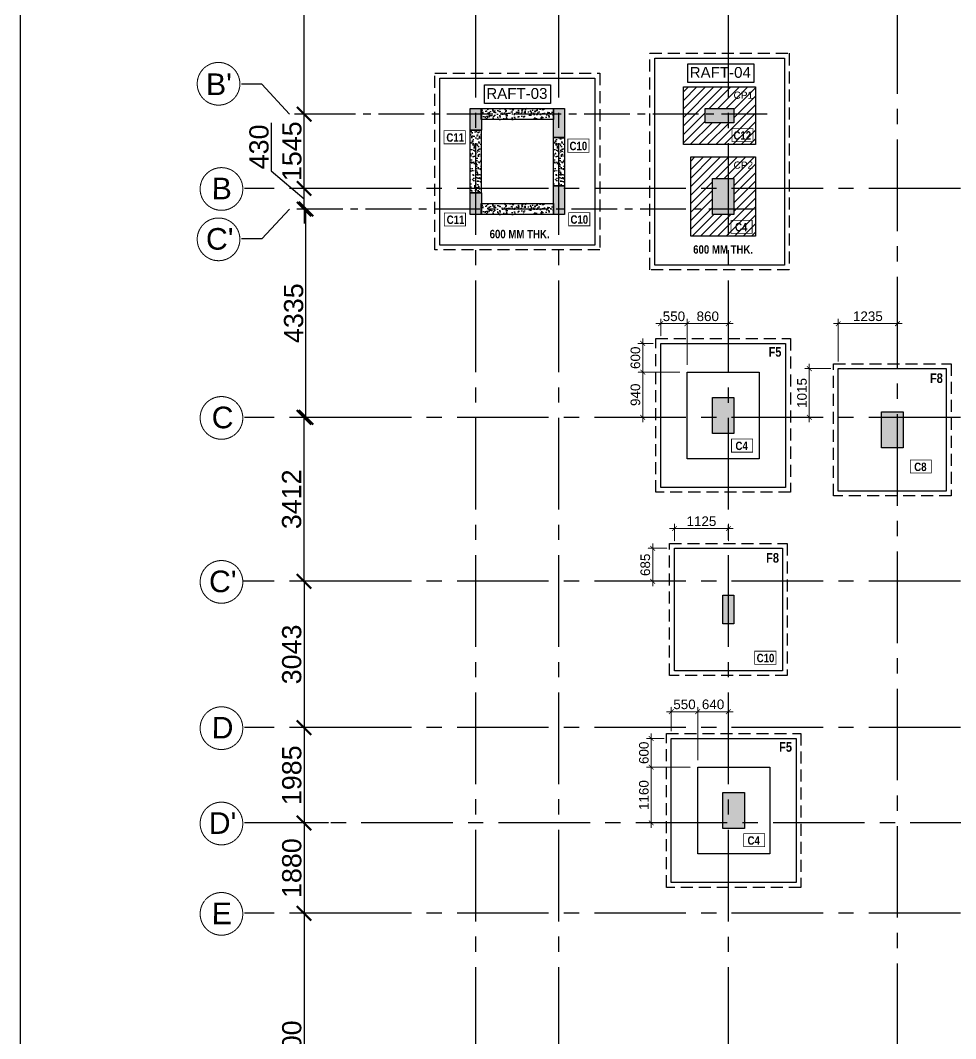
# Model space of a CAD drawing. Header units: millimetres. Extents: x 149548 to 2112824, y -1657616 to -1354760.
# Drawn here: x 1667061 to 1686535, y -1623817 to -1602628 of the extents above; entities that cross this region are included whole.
import ezdxf
from ezdxf.enums import TextEntityAlignment as Align

# ---------------------------------------------------------------- set-up
doc = ezdxf.new("R2010")
doc.units = ezdxf.units.MM
doc.header["$MEASUREMENT"] = 0
doc.header["$PDMODE"] = 98
for name, pattern in [('ACAD_ISO02W100', [15, 12, -3]), ('CENTER2', [28.575, 19.05, -3.175, 3.175, -3.175]), ('CONTINOUS', [0]), ('HIDDEN', [0.375, 0.25, -0.125])]:
    doc.linetypes.add(name, pattern=pattern)
for name, color, linetype, lineweight in [('CENTER_LINE', 8, 'CENTER2', 25), ('GRID', 252, 'ACAD_ISO02W100', 9), ('s-dm', 171, 'Continuous', 15), ('TXT', 255, 'Continuous', 5)]:
    doc.layers.add(name, color=color, linetype=linetype, lineweight=lineweight)
for name, color, linetype in [('COL.NO', 1, 'Continuous'), ('COL.NO.', 6, 'Continuous'), ('Dimension', 7, 'Continuous'), ('F5', 130, 'Continuous'), ('F8', 190, 'Continuous'), ('Footing_#_ST', 1, 'Continuous'), ('Footing_ST', 241, 'Continuous'), ('Hatch', 8, 'Continuous'), ('Pcc_ST', 6, 'Continuous'), ('STR.COLUMN', 1, 'Continuous')]:
    doc.layers.add(name, color=color, linetype=linetype)
doc.styles.add('1-100', font='arial.ttf', dxfattribs={"height": 400})
doc.styles.add('ARIAL', font='arial.ttf')
doc.styles.add('ARIAL2', font='arial.ttf')
doc.styles.add('G2-TEXT', font='ARIALNB.TTF', dxfattribs={"height": 2.5})
doc.styles.add('G3-TEXT', font='ARIALNB.TTF', dxfattribs={"height": 3})
doc.styles.get("Standard").update_dxf_attribs({"font": 'arial.ttf'})
doc.dimstyles.new('Dim 1_100', dxfattribs={"dimscale": 100, "dimtxt": 2, "dimasz": 1, "dimexe": 1, "dimexo": 1.5, "dimgap": 0.5, "dimtad": 1, "dimdec": 0, "dimrnd": 5, "dimzin": 0, "dimdsep": 46, "dimtxsty": 'Standard', "dimblk": 'ARCHTICK', "dimcen": 0, "dimdle": 1, "dimclrd": 256, "dimclre": 256, "dimclrt": 256, "dimadec": 0, "dimazin": 0, "dimtfac": 0.8, "dimtdec": 0, "dimtmove": 1, "dimatfit": 0, "dimfxl": 1.5, "dimtolj": 1, "dimtzin": 0, "dimlwd": -1, "dimlwe": -1, "dimarcsym": 1})
doc.dimstyles.new('Dim 1_200', dxfattribs={"dimscale": 100, "dimtxt": 4, "dimasz": 3, "dimexe": 1.5, "dimexo": 1.5, "dimgap": 0.5, "dimtad": 1, "dimdec": 0, "dimzin": 0, "dimdsep": 46, "dimtxsty": 'Standard', "dimblk": 'ARCHTICK', "dimcen": 0, "dimclrd": 256, "dimclre": 256, "dimclrt": 256, "dimadec": 0, "dimazin": 0, "dimtfac": 0.8, "dimtdec": 0, "dimtmove": 1, "dimatfit": 0, "dimfxl": 1.5, "dimtolj": 1, "dimtzin": 0, "dimlwd": -1, "dimlwe": -1, "dimarcsym": 1})
pattern_1 = [(45, (-243545, -103658.56), (-88.3883476, 88.3883476), [])]

# ---------------------------------------------------------------- blocks, each defined once
blk = doc.blocks.new('FIRST FLOOR COLUMNS')
at = {"layer": 'CENTER_LINE', "ltscale": 100}
for p, q in [((115, -42281), (115, 17638)), ((1845, -42281), (1845, 17638)), ((5375, -42282), (5375, 17638)), ((8895, -42203), (8895, 17663)), ((90214, -7025), (-4699, -7025)), ((90214, -11790), (-4699, -11790)), ((90214, -15202), (-4737, -15202)), ((90214, -18245), (-4699, -18245)), ((25354, -20230), (-4699, -20230)), ((90214, -22110), (-4699, -22110))]:
    blk.add_line(p, q, dxfattribs=at)
at = {"layer": 'CENTER_LINE', "ltscale": 50}
for points in [[(6182, -5480), (-3761, -5480), (-4337, -4858), (-4760, -4858)], [(5917, -7455), (-3761, -7455), (-4337, -8077), (-4760, -8077)]]:
    blk.add_lwpolyline(points, dxfattribs=at)
at = {"layer": 'GRID', "ltscale": 0.3}
for centre in [(-5241, -4849), (-5180, -7038), (-5241, -8086), (-5180, -11802), (-5180, -15214), (-5180, -18258), (-5180, -20242), (-5180, -22122)]:
    blk.add_circle(centre, 444, dxfattribs=at)
at = {"layer": 'GRID', "ltscale": 0.3, "style": '1-100', "oblique": 0}
for s, rotation, p in [("B'", 0.0553, (-5502, -5084)), ('B', 359.9447, (-5384, -7252)), ("C'", 359.9447, (-5503, -8301)), ('C', 359.9447, (-5384, -12017)), ("C'", 359.9447, (-5440, -15428)), ('D', 359.9447, (-5384, -18472)), ("D'", 359.9447, (-5445, -20457)), ('E', 359.9447, (-5384, -22337))]:
    blk.add_text(s, height=450, rotation=rotation, dxfattribs=at).set_placement(p)
blk = doc.blocks.new('Through Column')
at = {"layer": 'STR.COLUMN', "transparency": 33554687}
h = blk.add_hatch(color=256, dxfattribs=at)
h.dxf.hatch_style = 1
h.paths.add_polyline_path([(1922703, -1502234), (1922703, -1502684), (1922933, -1502684), (1922933, -1502234)])
h = blk.add_hatch(color=256, dxfattribs=at)
h.dxf.hatch_style = 1
h.paths.add_polyline_path([(1924433, -1502834), (1924663, -1502834), (1924663, -1502234), (1924433, -1502234)])
h = blk.add_hatch(color=256, dxfattribs=at)
h.dxf.hatch_style = 1
h.paths.add_polyline_path([(1927593, -1502534), (1928193, -1502534), (1928193, -1502234), (1927593, -1502234)])
h = blk.add_hatch(color=256, dxfattribs=at)
h.dxf.hatch_style = 1
h.paths.add_polyline_path([(1927743, -1504439), (1928193, -1504439), (1928193, -1503689), (1927743, -1503689)])
h = blk.add_hatch(color=256, dxfattribs=at)
h.dxf.hatch_style = 1
h.paths.add_polyline_path([(1924433, -1504439), (1924663, -1504439), (1924663, -1503839), (1924433, -1503839)])
h = blk.add_hatch(color=256, dxfattribs=at)
h.dxf.hatch_style = 1
h.paths.add_polyline_path([(1922703, -1503989), (1922703, -1504439), (1922933, -1504439), (1922933, -1503989)])
h = blk.add_hatch(color=256, dxfattribs=at)
h.dxf.hatch_style = 1
h.paths.add_polyline_path([(1927743, -1508994), (1928193, -1508994), (1928193, -1508244), (1927743, -1508244)])
h = blk.add_hatch(color=256, dxfattribs=at)
h.dxf.hatch_style = 1
h.paths.add_polyline_path([(1927963, -1512959), (1928193, -1512959), (1928193, -1512359), (1927963, -1512359)])
h = blk.add_hatch(color=256, dxfattribs=at)
h.dxf.hatch_style = 1
h.paths.add_polyline_path([(1927963, -1517214), (1928413, -1517214), (1928413, -1516464), (1927963, -1516464)])
at = {"layer": 'STR.COLUMN', "color": 5}
for points in [[(1922703, -1502234), (1922933, -1502234), (1922933, -1502684), (1922703, -1502684), (1922703, -1502234)], [(1924433, -1502234), (1924663, -1502234), (1924663, -1502834), (1924433, -1502834), (1924433, -1502234)], [(1927593, -1502234), (1928193, -1502234), (1928193, -1502534), (1927593, -1502534), (1927593, -1502234)], [(1927743, -1503689), (1928193, -1503689), (1928193, -1504439), (1927743, -1504439), (1927743, -1503689)], [(1924433, -1503839), (1924663, -1503839), (1924663, -1504439), (1924433, -1504439), (1924433, -1503839)], [(1922703, -1503989), (1922933, -1503989), (1922933, -1504439), (1922703, -1504439), (1922703, -1503989)], [(1927743, -1508244), (1928193, -1508244), (1928193, -1508994), (1927743, -1508994), (1927743, -1508244)], [(1927963, -1512359), (1928193, -1512359), (1928193, -1512959), (1927963, -1512959), (1927963, -1512359)], [(1927963, -1516464), (1928413, -1516464), (1928413, -1517214), (1927963, -1517214), (1927963, -1516464)]]:
    blk.add_lwpolyline(points, dxfattribs=at)
blk = doc.blocks.new('Upto 1st Floor lvl')
at = {"layer": 'STR.COLUMN', "transparency": 33554687}
h = blk.add_hatch(color=3, dxfattribs=at)
h.dxf.hatch_style = 1
h.paths.add_polyline_path([(1931263, -1509294), (1931713, -1509294), (1931713, -1508544), (1931263, -1508544)])
at = {"layer": 'STR.COLUMN', "color": 5}
blk.add_lwpolyline([(1931263, -1508544), (1931713, -1508544), (1931713, -1509294), (1931263, -1509294), (1931263, -1508544)], dxfattribs=at)
blk = doc.blocks.new('_ArchTick')
at = {"color": 0, "linetype": 'ByBlock', "const_width": 0.15}
blk.add_lwpolyline([(-0.5, -0.5), (0.5, 0.5)], dxfattribs=at)
blk = doc.blocks.new('*D1332')
at = {"layer": 'Defpoints', "color": 0}
for p in [(1680944, -1608939), (1680394, -1609349), (1680944, -1609949)]:
    blk.add_point(p, dxfattribs=at)
at = {"layer": 's-dm', "linetype": 'HIDDEN'}
for p, q in [((1680394, -1609199), (1680394, -1608839)), ((1680944, -1609799), (1680944, -1608839))]:
    blk.add_line(p, q, dxfattribs=at)
at = {"layer": 's-dm'}
blk.add_line((1680294, -1608939), (1681044, -1608939), dxfattribs=at)
at = {"layer": 's-dm', "xscale": 100, "yscale": 100, "zscale": 100, "rotation": 180}
blk.add_blockref('_ArchTick', (1680394, -1608939), dxfattribs=at)
at = {"layer": 's-dm', "xscale": 100, "yscale": 100, "zscale": 100}
blk.add_blockref('_ArchTick', (1680944, -1608939), dxfattribs=at)
at = {"layer": 's-dm', "insert": (1680669, -1608787), "char_height": 200, "attachment_point": 5}
blk.add_mtext('\\A1;550', dxfattribs=at)
blk = doc.blocks.new('*D1333')
at = {"layer": 'Defpoints', "color": 0}
for p in [(1681804, -1608939), (1681804, -1609349), (1680944, -1609949)]:
    blk.add_point(p, dxfattribs=at)
at = {"layer": 's-dm', "linetype": 'HIDDEN'}
for p, q in [((1680944, -1609799), (1680944, -1608839)), ((1681804, -1609199), (1681804, -1608839))]:
    blk.add_line(p, q, dxfattribs=at)
at = {"layer": 's-dm'}
blk.add_line((1680844, -1608939), (1681904, -1608939), dxfattribs=at)
at = {"layer": 's-dm', "xscale": 100, "yscale": 100, "zscale": 100, "rotation": 180}
blk.add_blockref('_ArchTick', (1680944, -1608939), dxfattribs=at)
at = {"layer": 's-dm', "xscale": 100, "yscale": 100, "zscale": 100}
blk.add_blockref('_ArchTick', (1681804, -1608939), dxfattribs=at)
at = {"layer": 's-dm', "insert": (1681374, -1608787), "char_height": 200, "attachment_point": 5}
blk.add_mtext('\\A1;860', dxfattribs=at)
blk = doc.blocks.new('*D1335')
at = {"layer": 'Defpoints', "color": 0}
for p in [(1685324, -1608939), (1684089, -1609874), (1685324, -1609874)]:
    blk.add_point(p, dxfattribs=at)
at = {"layer": 's-dm', "linetype": 'HIDDEN'}
for p, q in [((1684089, -1609724), (1684089, -1608839)), ((1685324, -1609724), (1685324, -1608839))]:
    blk.add_line(p, q, dxfattribs=at)
at = {"layer": 's-dm'}
blk.add_line((1683989, -1608939), (1685424, -1608939), dxfattribs=at)
at = {"layer": 's-dm', "xscale": 100, "yscale": 100, "zscale": 100, "rotation": 180}
blk.add_blockref('_ArchTick', (1684089, -1608939), dxfattribs=at)
at = {"layer": 's-dm', "xscale": 100, "yscale": 100, "zscale": 100}
blk.add_blockref('_ArchTick', (1685324, -1608939), dxfattribs=at)
at = {"layer": 's-dm', "insert": (1684707, -1608786), "char_height": 200, "attachment_point": 5}
blk.add_mtext('\\A1;1235', dxfattribs=at)
blk = doc.blocks.new('*D1342')
at = {"layer": 'Defpoints', "color": 0}
for p in [(1680394, -1609349), (1680020, -1609949), (1680944, -1609949)]:
    blk.add_point(p, dxfattribs=at)
at = {"layer": 's-dm'}
blk.add_line((1680020, -1609249), (1680020, -1610049), dxfattribs=at)
at = {"layer": 's-dm', "linetype": 'HIDDEN'}
for p, q in [((1680244, -1609349), (1679920, -1609349)), ((1680794, -1609949), (1679920, -1609949))]:
    blk.add_line(p, q, dxfattribs=at)
at = {"layer": 's-dm', "xscale": 100, "yscale": 100, "zscale": 100}
for p, rotation in [((1680020, -1609349), 90), ((1680020, -1609949), 270)]:
    blk.add_blockref('_ArchTick', p, dxfattribs=dict(at, rotation=rotation))
at = {"layer": 's-dm', "insert": (1679868, -1609649), "char_height": 200, "attachment_point": 5, "rotation": 90}
blk.add_mtext('\\A1;600', dxfattribs=at)
blk = doc.blocks.new('*D1343')
at = {"layer": 'Defpoints', "color": 0}
for p in [(1680944, -1609949), (1680020, -1610889), (1680394, -1610889)]:
    blk.add_point(p, dxfattribs=at)
at = {"layer": 's-dm'}
blk.add_line((1680020, -1609849), (1680020, -1610989), dxfattribs=at)
at = {"layer": 's-dm', "linetype": 'HIDDEN'}
for p, q in [((1680794, -1609949), (1679920, -1609949)), ((1680244, -1610889), (1679920, -1610889))]:
    blk.add_line(p, q, dxfattribs=at)
at = {"layer": 's-dm', "xscale": 100, "yscale": 100, "zscale": 100}
for p, rotation in [((1680020, -1609949), 90), ((1680020, -1610889), 270)]:
    blk.add_blockref('_ArchTick', p, dxfattribs=dict(at, rotation=rotation))
at = {"layer": 's-dm', "insert": (1679868, -1610419), "char_height": 200, "attachment_point": 5, "rotation": 90}
blk.add_mtext('\\A1;940', dxfattribs=at)
blk = doc.blocks.new('*D1344')
at = {"layer": 'Defpoints', "color": 0}
for p in [(1684089, -1609874), (1683488, -1610889), (1683834, -1610889)]:
    blk.add_point(p, dxfattribs=at)
at = {"layer": 's-dm', "linetype": 'HIDDEN'}
for p, q in [((1683939, -1609874), (1683388, -1609874)), ((1683684, -1610889), (1683388, -1610889))]:
    blk.add_line(p, q, dxfattribs=at)
at = {"layer": 's-dm'}
blk.add_line((1683488, -1609774), (1683488, -1610989), dxfattribs=at)
at = {"layer": 's-dm', "xscale": 100, "yscale": 100, "zscale": 100}
for p, rotation in [((1683488, -1609874), 90), ((1683488, -1610889), 270)]:
    blk.add_blockref('_ArchTick', p, dxfattribs=dict(at, rotation=rotation))
at = {"layer": 's-dm', "insert": (1683336, -1610381), "char_height": 200, "attachment_point": 5, "rotation": 90}
blk.add_mtext('\\A1;1015', dxfattribs=at)
blk = doc.blocks.new('*D1449')
at = {"layer": 'Defpoints', "color": 0}
for p in [(1680227, -1613613), (1680679, -1613613), (1680679, -1614300)]:
    blk.add_point(p, dxfattribs=at)
at = {"layer": 's-dm'}
blk.add_line((1680227, -1614400), (1680227, -1613513), dxfattribs=at)
at = {"layer": 's-dm', "linetype": 'HIDDEN'}
for p, q in [((1680529, -1613613), (1680127, -1613613)), ((1680529, -1614300), (1680127, -1614300))]:
    blk.add_line(p, q, dxfattribs=at)
at = {"layer": 's-dm', "xscale": 100, "yscale": 100, "zscale": 100}
for p, rotation in [((1680227, -1613613), 90), ((1680227, -1614300), 270)]:
    blk.add_blockref('_ArchTick', p, dxfattribs=dict(at, rotation=rotation))
at = {"layer": 's-dm', "insert": (1680074, -1613957), "char_height": 200, "attachment_point": 5, "rotation": 90}
blk.add_mtext('\\A1;685', dxfattribs=at)
blk = doc.blocks.new('*D1450')
at = {"layer": 'Defpoints', "color": 0}
for p in [(1681804, -1613203), (1680679, -1613613), (1681804, -1613613)]:
    blk.add_point(p, dxfattribs=at)
at = {"layer": 's-dm', "linetype": 'HIDDEN'}
for p, q in [((1680679, -1613463), (1680679, -1613103)), ((1681804, -1613463), (1681804, -1613103))]:
    blk.add_line(p, q, dxfattribs=at)
at = {"layer": 's-dm'}
blk.add_line((1680579, -1613203), (1681904, -1613203), dxfattribs=at)
at = {"layer": 's-dm', "xscale": 100, "yscale": 100, "zscale": 100, "rotation": 180}
blk.add_blockref('_ArchTick', (1680679, -1613203), dxfattribs=at)
at = {"layer": 's-dm', "xscale": 100, "yscale": 100, "zscale": 100}
blk.add_blockref('_ArchTick', (1681804, -1613203), dxfattribs=at)
at = {"layer": 's-dm', "insert": (1681242, -1613051), "char_height": 200, "attachment_point": 5}
blk.add_mtext('\\A1;1125', dxfattribs=at)
blk = doc.blocks.new('*D1451')
at = {"layer": 'Defpoints', "color": 0}
for p in [(1681164, -1617014), (1680614, -1617569), (1681164, -1618169)]:
    blk.add_point(p, dxfattribs=at)
at = {"layer": 's-dm', "linetype": 'HIDDEN'}
for p, q in [((1680614, -1617419), (1680614, -1616914)), ((1681164, -1618019), (1681164, -1616914))]:
    blk.add_line(p, q, dxfattribs=at)
at = {"layer": 's-dm'}
blk.add_line((1680514, -1617014), (1681264, -1617014), dxfattribs=at)
at = {"layer": 's-dm', "xscale": 100, "yscale": 100, "zscale": 100, "rotation": 180}
blk.add_blockref('_ArchTick', (1680614, -1617014), dxfattribs=at)
at = {"layer": 's-dm', "xscale": 100, "yscale": 100, "zscale": 100}
blk.add_blockref('_ArchTick', (1681164, -1617014), dxfattribs=at)
at = {"layer": 's-dm', "insert": (1680889, -1616862), "char_height": 200, "attachment_point": 5}
blk.add_mtext('\\A1;550', dxfattribs=at)
blk = doc.blocks.new('*D1452')
at = {"layer": 'Defpoints', "color": 0}
for p in [(1681804, -1617014), (1681804, -1617569), (1681164, -1618169)]:
    blk.add_point(p, dxfattribs=at)
at = {"layer": 's-dm', "linetype": 'HIDDEN'}
for p, q in [((1681164, -1618019), (1681164, -1616914)), ((1681804, -1617419), (1681804, -1616914))]:
    blk.add_line(p, q, dxfattribs=at)
at = {"layer": 's-dm'}
blk.add_line((1681064, -1617014), (1681904, -1617014), dxfattribs=at)
at = {"layer": 's-dm', "xscale": 100, "yscale": 100, "zscale": 100, "rotation": 180}
blk.add_blockref('_ArchTick', (1681164, -1617014), dxfattribs=at)
at = {"layer": 's-dm', "xscale": 100, "yscale": 100, "zscale": 100}
blk.add_blockref('_ArchTick', (1681804, -1617014), dxfattribs=at)
at = {"layer": 's-dm', "insert": (1681484, -1616862), "char_height": 200, "attachment_point": 5}
blk.add_mtext('\\A1;640', dxfattribs=at)
blk = doc.blocks.new('*D1453')
at = {"layer": 'Defpoints', "color": 0}
for p in [(1680614, -1617569), (1680196, -1618169), (1681164, -1618169)]:
    blk.add_point(p, dxfattribs=at)
at = {"layer": 's-dm'}
blk.add_line((1680196, -1617469), (1680196, -1618269), dxfattribs=at)
at = {"layer": 's-dm', "linetype": 'HIDDEN'}
for p, q in [((1680464, -1617569), (1680096, -1617569)), ((1681014, -1618169), (1680096, -1618169))]:
    blk.add_line(p, q, dxfattribs=at)
at = {"layer": 's-dm', "xscale": 100, "yscale": 100, "zscale": 100}
for p, rotation in [((1680196, -1617569), 90), ((1680196, -1618169), 270)]:
    blk.add_blockref('_ArchTick', p, dxfattribs=dict(at, rotation=rotation))
at = {"layer": 's-dm', "insert": (1680044, -1617869), "char_height": 200, "attachment_point": 5, "rotation": 90}
blk.add_mtext('\\A1;600', dxfattribs=at)
blk = doc.blocks.new('*D1454')
at = {"layer": 'Defpoints', "color": 0}
for p in [(1681164, -1618169), (1680196, -1619329), (1681164, -1619329)]:
    blk.add_point(p, dxfattribs=at)
at = {"layer": 's-dm', "linetype": 'HIDDEN'}
for p, q in [((1681014, -1618169), (1680096, -1618169)), ((1681014, -1619329), (1680096, -1619329))]:
    blk.add_line(p, q, dxfattribs=at)
at = {"layer": 's-dm'}
blk.add_line((1680196, -1618069), (1680196, -1619429), dxfattribs=at)
at = {"layer": 's-dm', "xscale": 100, "yscale": 100, "zscale": 100}
for p, rotation in [((1680196, -1618169), 90), ((1680196, -1619329), 270)]:
    blk.add_blockref('_ArchTick', p, dxfattribs=dict(at, rotation=rotation))
at = {"layer": 's-dm', "insert": (1680044, -1618749), "char_height": 200, "attachment_point": 5, "rotation": 90}
blk.add_mtext('\\A1;1160', dxfattribs=at)
blk = doc.blocks.new('*D2484')
at = {"layer": 'Defpoints', "color": 0}
for p in [(1673666, -1610889), (1672966, -1614300), (1673665, -1614300)]:
    blk.add_point(p, dxfattribs=at)
at = {"layer": 'Dimension', "linetype": 'HIDDEN'}
for p, q in [((1673516, -1610889), (1672816, -1610889)), ((1673515, -1614300), (1672816, -1614300))]:
    blk.add_line(p, q, dxfattribs=at)
at = {"layer": 'Dimension'}
blk.add_line((1672966, -1610889), (1672966, -1614300), dxfattribs=at)
at = {"layer": 'Dimension', "xscale": 300, "yscale": 300, "zscale": 300}
for p, rotation in [((1672966, -1610889), 90), ((1672966, -1614300), 270)]:
    blk.add_blockref('_ArchTick', p, dxfattribs=dict(at, rotation=rotation))
at = {"layer": 'Dimension', "insert": (1672711, -1612594), "char_height": 400, "attachment_point": 5, "rotation": 90}
blk.add_mtext('\\A1;3412', dxfattribs=at)
blk = doc.blocks.new('*D2485')
at = {"layer": 'Defpoints', "color": 0}
for p in [(1673665, -1614300), (1672968, -1617344), (1673598, -1617344)]:
    blk.add_point(p, dxfattribs=at)
at = {"layer": 'Dimension', "linetype": 'HIDDEN'}
for p, q in [((1673515, -1614300), (1672818, -1614300)), ((1673448, -1617344), (1672818, -1617344))]:
    blk.add_line(p, q, dxfattribs=at)
at = {"layer": 'Dimension'}
blk.add_line((1672968, -1614300), (1672968, -1617344), dxfattribs=at)
at = {"layer": 'Dimension', "xscale": 300, "yscale": 300, "zscale": 300}
for p, rotation in [((1672968, -1614300), 90), ((1672968, -1617344), 270)]:
    blk.add_blockref('_ArchTick', p, dxfattribs=dict(at, rotation=rotation))
at = {"layer": 'Dimension', "insert": (1672713, -1615822), "char_height": 400, "attachment_point": 5, "rotation": 90}
blk.add_mtext('\\A1;3043', dxfattribs=at)
blk = doc.blocks.new('*D2486')
at = {"layer": 'Defpoints', "color": 0}
for p in [(1673598, -1617344), (1672968, -1619329), (1673637, -1619329)]:
    blk.add_point(p, dxfattribs=at)
at = {"layer": 'Dimension', "linetype": 'HIDDEN'}
for p, q in [((1673448, -1617344), (1672818, -1617344)), ((1673487, -1619329), (1672818, -1619329))]:
    blk.add_line(p, q, dxfattribs=at)
at = {"layer": 'Dimension'}
blk.add_line((1672968, -1617344), (1672968, -1619329), dxfattribs=at)
at = {"layer": 'Dimension', "xscale": 300, "yscale": 300, "zscale": 300}
for p, rotation in [((1672968, -1617344), 90), ((1672968, -1619329), 270)]:
    blk.add_blockref('_ArchTick', p, dxfattribs=dict(at, rotation=rotation))
at = {"layer": 'Dimension', "insert": (1672714, -1618336), "char_height": 400, "attachment_point": 5, "rotation": 90}
blk.add_mtext('\\A1;1985', dxfattribs=at)
blk = doc.blocks.new('*D2487')
at = {"layer": 'Defpoints', "color": 0}
for p in [(1673637, -1619329), (1672968, -1621209), (1673598, -1621209)]:
    blk.add_point(p, dxfattribs=at)
at = {"layer": 'Dimension', "linetype": 'HIDDEN'}
for p, q in [((1673487, -1619329), (1672818, -1619329)), ((1673448, -1621209), (1672818, -1621209))]:
    blk.add_line(p, q, dxfattribs=at)
at = {"layer": 'Dimension'}
blk.add_line((1672968, -1619329), (1672968, -1621209), dxfattribs=at)
at = {"layer": 'Dimension', "xscale": 300, "yscale": 300, "zscale": 300}
for p, rotation in [((1672968, -1619329), 90), ((1672968, -1621209), 270)]:
    blk.add_blockref('_ArchTick', p, dxfattribs=dict(at, rotation=rotation))
at = {"layer": 'Dimension', "insert": (1672714, -1620269), "char_height": 400, "attachment_point": 5, "rotation": 90}
blk.add_mtext('\\A1;1880', dxfattribs=at)
blk = doc.blocks.new('*D2488')
at = {"layer": 'Defpoints', "color": 0}
for p in [(1673007, -1606554), (1673533, -1606554), (1673666, -1610889)]:
    blk.add_point(p, dxfattribs=at)
at = {"layer": 'Dimension', "linetype": 'HIDDEN'}
for p, q in [((1673383, -1606554), (1672857, -1606554)), ((1673516, -1610889), (1672857, -1610889))]:
    blk.add_line(p, q, dxfattribs=at)
at = {"layer": 'Dimension'}
blk.add_line((1673007, -1610889), (1673007, -1606554), dxfattribs=at)
at = {"layer": 'Dimension', "xscale": 300, "yscale": 300, "zscale": 300}
for p, rotation in [((1673007, -1606554), 90), ((1673007, -1610889), 270)]:
    blk.add_blockref('_ArchTick', p, dxfattribs=dict(at, rotation=rotation))
at = {"layer": 'Dimension', "insert": (1672753, -1608721), "char_height": 400, "attachment_point": 5, "rotation": 90}
blk.add_mtext('\\A1;4335', dxfattribs=at)
blk = doc.blocks.new('*D2489')
at = {"layer": 'Defpoints', "color": 0}
for p in [(1672970, -1606124), (1673496, -1606124), (1673533, -1606554)]:
    blk.add_point(p, dxfattribs=at)
at = {"layer": 'Dimension'}
for p, q in [((1672286, -1604762), (1672286, -1605760)), ((1672286, -1605760), (1672970, -1606339)), ((1672970, -1606124), (1672970, -1605824)), ((1672970, -1606554), (1672970, -1606124)), ((1672970, -1606554), (1672970, -1606854))]:
    blk.add_line(p, q, dxfattribs=at)
at = {"layer": 'Dimension', "linetype": 'HIDDEN'}
for p, q in [((1673346, -1606124), (1672820, -1606124)), ((1673383, -1606554), (1672820, -1606554))]:
    blk.add_line(p, q, dxfattribs=at)
at = {"layer": 'Dimension', "xscale": 300, "yscale": 300, "zscale": 300}
for p, rotation in [((1672970, -1606124), 270), ((1672970, -1606554), 90)]:
    blk.add_blockref('_ArchTick', p, dxfattribs=dict(at, rotation=rotation))
at = {"layer": 'Dimension', "insert": (1672032, -1605261), "char_height": 400, "attachment_point": 5, "rotation": 90}
blk.add_mtext('\\A1;430', dxfattribs=at)
blk = doc.blocks.new('*D2490')
at = {"layer": 'Defpoints', "color": 0}
for p in [(1672970, -1604579), (1673533, -1604579), (1673496, -1606124)]:
    blk.add_point(p, dxfattribs=at)
at = {"layer": 'Dimension', "linetype": 'HIDDEN'}
for p, q in [((1673383, -1604579), (1672820, -1604579)), ((1673346, -1606124), (1672820, -1606124))]:
    blk.add_line(p, q, dxfattribs=at)
at = {"layer": 'Dimension'}
blk.add_line((1672970, -1606124), (1672970, -1604579), dxfattribs=at)
at = {"layer": 'Dimension', "xscale": 300, "yscale": 300, "zscale": 300}
for p, rotation in [((1672970, -1604579), 90), ((1672970, -1606124), 270)]:
    blk.add_blockref('_ArchTick', p, dxfattribs=dict(at, rotation=rotation))
at = {"layer": 'Dimension', "insert": (1672716, -1605351), "char_height": 400, "attachment_point": 5, "rotation": 90}
blk.add_mtext('\\A1;1545', dxfattribs=at)
blk = doc.blocks.new('*D2491')
at = {"layer": 'Defpoints', "color": 0}
for p in [(1672970, -1599214), (1673496, -1599214), (1673533, -1604579)]:
    blk.add_point(p, dxfattribs=at)
at = {"layer": 'Dimension', "linetype": 'HIDDEN'}
for p, q in [((1673346, -1599214), (1672820, -1599214)), ((1673383, -1604579), (1672820, -1604579))]:
    blk.add_line(p, q, dxfattribs=at)
at = {"layer": 'Dimension'}
blk.add_line((1672970, -1604579), (1672970, -1599214), dxfattribs=at)
at = {"layer": 'Dimension', "xscale": 300, "yscale": 300, "zscale": 300}
for p, rotation in [((1672970, -1599214), 90), ((1672970, -1604579), 270)]:
    blk.add_blockref('_ArchTick', p, dxfattribs=dict(at, rotation=rotation))
at = {"layer": 'Dimension', "insert": (1672716, -1601896), "char_height": 400, "attachment_point": 5, "rotation": 90}
blk.add_mtext('\\A1;5365', dxfattribs=at)
blk = doc.blocks.new('*D2508')
at = {"layer": 'Defpoints', "color": 0}
for p in [(1673598, -1621209), (1672968, -1626909), (1673777, -1626909)]:
    blk.add_point(p, dxfattribs=at)
at = {"layer": 'Dimension', "linetype": 'HIDDEN'}
for p, q in [((1673448, -1621209), (1672818, -1621209)), ((1673627, -1626909), (1672818, -1626909))]:
    blk.add_line(p, q, dxfattribs=at)
at = {"layer": 'Dimension'}
blk.add_line((1672968, -1621209), (1672968, -1626909), dxfattribs=at)
at = {"layer": 'Dimension', "xscale": 300, "yscale": 300, "zscale": 300}
for p, rotation in [((1672968, -1621209), 90), ((1672968, -1626909), 270)]:
    blk.add_blockref('_ArchTick', p, dxfattribs=dict(at, rotation=rotation))
at = {"layer": 'Dimension', "insert": (1672714, -1624059), "char_height": 400, "attachment_point": 5, "rotation": 90}
blk.add_mtext('\\A1;5700', dxfattribs=at)

msp = doc.modelspace()

# ---------------------------------------------------------------- hatches: boundary and pattern name
at = {"layer": 'Hatch', "linetype": 'CONTINOUS', "ltscale": 96}
h = msp.add_hatch(dxfattribs=at)
h.set_pattern_fill('ANSI31', color=256, scale=1000)
h.set_pattern_definition(pattern_1)
h.paths.add_polyline_path([(1680869, -1604013.5), (1680869, -1605213.5), (1682369, -1605213.5), (1682369, -1604013.5)])
h.paths.add_polyline_path([(1681319, -1604463.5), (1681919, -1604463.5), (1681919, -1604763.5), (1681319, -1604763.5)], flags=16)
at = {"layer": 'Hatch'}
h = msp.add_hatch(dxfattribs=at)
h.set_pattern_fill('AR-CONC', color=256, scale=25, angle=180)
h.set_pattern_definition([(230, (-307698.5, -106121.26), (-179.315046, 15.688034), [18.75, -206.25]), (175, (-307698.5, -106121.26), (34.687833, -188.048033), [15, -165]), (280.4514445, (-307713.44, -106119.95), (-144.627212, -172.359998), [15.935048, -175.285528]), (226.1842, (-307698.5, -106171.26), (-266.810333, 41.37982), [28.125, -309.375]), (276.635635, (-307720.73, -106167.8), (-233.665486, -243.52965), [23.902585, -262.92844]), (171.184164, (-307698.5, -106171.26), (-233.665486, -243.52965), [22.5, -247.5]), (201, (-307723.5, -106158.76), (-149.226763, 100.654723), [18.75, -206.25]), (146, (-307723.5, -106158.76), (-60.828833, -181.287511), [15, -165]), (251.451445, (-307735.93, -106150.37), (-210.055594, -80.632788), [15.935047, -175.285528]), (217.5, (-307698.493, -106121.26), (-3.0399638, -83.2234635), [0, -163, 0, -167.5, 0, -165.625]), (187.5, (-307698.49, -106121.26), (-65.7673844, -98.602928), [0, -95.5, 0, -159.25, 0, -63.125]), (147.5, (-307642.743, -106121.26), (-133.455609, 5.638718), [0, -62.5, 0, -195, 0, -258.75]), (137.5, (-307617.74, -106121.26), (-145.7965423, -25.0262456), [0, -81.25, 0, -129.5, 0, -183.75])])
h.paths.add_polyline_path([(1676659, -1604463.5), (1678159, -1604463.5), (1678159, -1604693.5), (1676659, -1604693.5)])
h = msp.add_hatch(dxfattribs=at)
h.set_pattern_fill('AR-CONC', color=256, scale=25, angle=90)
h.set_pattern_definition([(140, (3175001.33, 379294), (15.688034, 179.315046), [18.75, -206.25]), (85, (3175001.33, 379294), (-188.048033, -34.687833), [15, -165]), (190.4514445, (3175002.63, 379308.95), (-172.359998, 144.627212), [15.935048, -175.285528]), (136.1842, (3174951.33, 379294), (41.37982, 266.810333), [28.125, -309.375]), (186.635635, (3174954.78, 379316.24), (-243.52965, 233.665486), [23.902585, -262.92844]), (81.184164, (3174951.33, 379294), (-243.52965, 233.665486), [22.5, -247.5]), (111, (3174963.83, 379319), (100.654723, 149.226763), [18.75, -206.25]), (56, (3174963.83, 379319), (-181.287511, 60.828833), [15, -165]), (161.451445, (3174972.21, 379331.44), (-80.632788, 210.055594), [15.935047, -175.285528]), (127.5, (3175001.327, 379294), (-83.2234635, 3.0399638), [0, -163, 0, -167.5, 0, -165.625]), (97.5, (3175001.33, 379294), (-98.602928, 65.7673844), [0, -95.5, 0, -159.25, 0, -63.125]), (57.5, (3175001.33, 379238.25), (5.638718, 133.455609), [0, -62.5, 0, -195, 0, -258.75]), (47.5, (3175001.33, 379213.25), (-25.0262456, 145.7965423), [0, -81.25, 0, -129.5, 0, -183.75])])
h.paths.add_polyline_path([(1676659, -1604913.5), (1676659, -1606218.5), (1676429, -1606218.5), (1676429, -1604913.5)])
h = msp.add_hatch(dxfattribs=at)
h.set_pattern_fill('AR-CONC', color=256, scale=25, angle=90)
h.set_pattern_definition([(140, (3176731.33, 379294), (15.688034, 179.315046), [18.75, -206.25]), (85, (3176731.33, 379294), (-188.048033, -34.687833), [15, -165]), (190.4514445, (3176732.63, 379308.95), (-172.359998, 144.627212), [15.935048, -175.285528]), (136.1842, (3176681.33, 379294), (41.37982, 266.810333), [28.125, -309.375]), (186.635635, (3176684.78, 379316.24), (-243.52965, 233.665486), [23.902585, -262.92844]), (81.184164, (3176681.33, 379294), (-243.52965, 233.665486), [22.5, -247.5]), (111, (3176693.83, 379319), (100.654723, 149.226763), [18.75, -206.25]), (56, (3176693.83, 379319), (-181.287511, 60.828833), [15, -165]), (161.451445, (3176702.21, 379331.44), (-80.632788, 210.055594), [15.935047, -175.285528]), (127.5, (3176731.327, 379294), (-83.2234635, 3.0399638), [0, -163, 0, -167.5, 0, -165.625]), (97.5, (3176731.33, 379294), (-98.602928, 65.7673844), [0, -95.5, 0, -159.25, 0, -63.125]), (57.5, (3176731.33, 379238.25), (5.638718, 133.455609), [0, -62.5, 0, -195, 0, -258.75]), (47.5, (3176731.33, 379213.25), (-25.0262456, 145.7965423), [0, -81.25, 0, -129.5, 0, -183.75])])
h.paths.add_polyline_path([(1678389, -1605063.5), (1678389, -1606068.5), (1678159, -1606068.5), (1678159, -1605063.5)])
at = {"layer": 'Hatch', "linetype": 'CONTINOUS', "ltscale": 96}
h = msp.add_hatch(dxfattribs=at)
h.set_pattern_fill('ANSI31', color=256, scale=1000)
h.set_pattern_definition(pattern_1)
h.paths.add_polyline_path([(1682369, -1607118.5), (1682369, -1605468.5), (1681019, -1605468.5), (1681019, -1607118.5)])
h.paths.add_polyline_path([(1681469, -1605918.5), (1681919, -1605918.5), (1681919, -1606668.5), (1681469, -1606668.5)], flags=16)
at = {"layer": 'Hatch'}
h = msp.add_hatch(dxfattribs=at)
h.set_pattern_fill('AR-CONC', color=256, scale=25, angle=180)
h.set_pattern_definition([(230, (-307698.5, -108096.26), (-179.315046, 15.688034), [18.75, -206.25]), (175, (-307698.5, -108096.26), (34.687833, -188.048033), [15, -165]), (280.4514445, (-307713.44, -108094.95), (-144.627212, -172.359998), [15.935048, -175.285528]), (226.1842, (-307698.5, -108146.26), (-266.810333, 41.37982), [28.125, -309.375]), (276.635635, (-307720.73, -108142.8), (-233.665486, -243.52965), [23.902585, -262.92844]), (171.184164, (-307698.5, -108146.26), (-233.665486, -243.52965), [22.5, -247.5]), (201, (-307723.5, -108133.76), (-149.226763, 100.654723), [18.75, -206.25]), (146, (-307723.5, -108133.76), (-60.828833, -181.287511), [15, -165]), (251.451445, (-307735.93, -108125.37), (-210.055594, -80.632788), [15.935047, -175.285528]), (217.5, (-307698.493, -108096.26), (-3.0399638, -83.2234635), [0, -163, 0, -167.5, 0, -165.625]), (187.5, (-307698.49, -108096.26), (-65.7673844, -98.602928), [0, -95.5, 0, -159.25, 0, -63.125]), (147.5, (-307642.743, -108096.26), (-133.455609, 5.638718), [0, -62.5, 0, -195, 0, -258.75]), (137.5, (-307617.74, -108096.26), (-145.7965423, -25.0262456), [0, -81.25, 0, -129.5, 0, -183.75])])
h.paths.add_polyline_path([(1676659, -1606438.5), (1678159, -1606438.5), (1678159, -1606668.5), (1676659, -1606668.5)])

# ---------------------------------------------------------------- linework, layer by layer
at = {"lineweight": -3}
msp.add_lwpolyline([(1786027, -1657616.5), (1667061.5, -1657616.5), (1667061.5, -1577510.7), (1786027, -1577510.7)], close=True, dxfattribs=at)
at = {"color": 101, "const_width": 14.8}
for points in [[(1675884.5, -1605196.7), (1675884.5, -1604923.1), (1676323.8, -1604923.1), (1676323.8, -1605196.7)], [(1681877.8, -1605153.5), (1681877.8, -1604879.8), (1682317.1, -1604879.8), (1682317.1, -1605153.5)], [(1678460, -1605372.2), (1678460, -1605098.6), (1678899.3, -1605098.6), (1678899.3, -1605372.2)], [(1675890.5, -1606907.7), (1675890.5, -1606634), (1676329.8, -1606634), (1676329.8, -1606907.7)], [(1678479.3, -1606903.2), (1678479.3, -1606629.5), (1678918.6, -1606629.5), (1678918.6, -1606903.2)], [(1681858.5, -1607060.2), (1681858.5, -1606786.6), (1682297.8, -1606786.6), (1682297.8, -1607060.2)], [(1681868, -1611612.7), (1681868, -1611339.1), (1682307.3, -1611339.1), (1682307.3, -1611612.7)], [(1685590, -1612049.5), (1685590, -1611775.9), (1686029.3, -1611775.9), (1686029.3, -1612049.5)], [(1682353, -1616027.5), (1682353, -1615753.9), (1682792.3, -1615753.9), (1682792.3, -1616027.5)], [(1682119, -1619824.7), (1682119, -1619551.1), (1682558.3, -1619551.1), (1682558.3, -1619824.7)]]:
    msp.add_lwpolyline(points, close=True, dxfattribs=at)
at = {"layer": 'COL.NO', "color": 6}
for points in [[(1680959.8, -1603530.9), (1682334.5, -1603530.9), (1682334.5, -1603918.6), (1680959.8, -1603918.6)], [(1676724.8, -1603968.9), (1678099.5, -1603968.9), (1678099.5, -1604356.6), (1676724.8, -1604356.6)]]:
    msp.add_lwpolyline(points, close=True, dxfattribs=at)
at = {"layer": 'F5'}
for points in [[(1680394, -1609348.5), (1682994, -1609348.5), (1682994, -1612348.5), (1680394, -1612348.5)], [(1680944, -1609948.5), (1682444, -1609948.5), (1682444, -1611748.5), (1680944, -1611748.5)], [(1680614, -1617568.5), (1683214, -1617568.5), (1683214, -1620568.5), (1680614, -1620568.5)], [(1681164, -1618168.5), (1682664, -1618168.5), (1682664, -1619968.5), (1681164, -1619968.5)]]:
    msp.add_lwpolyline(points, close=True, dxfattribs=at)
at = {"layer": 'F8'}
for points in [[(1684089, -1609873.5), (1686339, -1609873.5), (1686339, -1612423.5), (1684089, -1612423.5)], [(1680679, -1613613.3), (1682929, -1613613.3), (1682929, -1616163.3), (1680679, -1616163.3)]]:
    msp.add_lwpolyline(points, close=True, dxfattribs=at)
at = {"layer": 'Footing_ST'}
for points in [[(1680269, -1603413.5), (1682969, -1603413.5), (1682969, -1607718.5), (1680269, -1607718.5)], [(1675794, -1603828.5), (1679024, -1603828.5), (1679024, -1607303.5), (1675794, -1607303.5)], [(1680869, -1604013.5), (1682369, -1604013.5), (1682369, -1605213.5), (1680869, -1605213.5)], [(1682369, -1607118.5), (1681019, -1607118.5), (1681019, -1605468.5), (1682369, -1605468.5)]]:
    msp.add_lwpolyline(points, close=True, dxfattribs=at)
at = {"layer": 'Pcc_ST', "linetype": 'HIDDEN', "ltscale": 1000}
for points in [[(1680169, -1603313.5), (1683069, -1603313.5), (1683069, -1607818.5), (1680169, -1607818.5)], [(1675694, -1603728.5), (1679124, -1603728.5), (1679124, -1607403.5), (1675694, -1607403.5)], [(1680294, -1609248.5), (1683094, -1609248.5), (1683094, -1612448.5), (1680294, -1612448.5)], [(1683989, -1609773.5), (1686439, -1609773.5), (1686439, -1612523.5), (1683989, -1612523.5)], [(1680579, -1613513.3), (1683029, -1613513.3), (1683029, -1616263.3), (1680579, -1616263.3)], [(1680514, -1617468.5), (1683314, -1617468.5), (1683314, -1620668.5), (1680514, -1620668.5)]]:
    msp.add_lwpolyline(points, close=True, dxfattribs=at)
at = {"layer": 'STR.COLUMN', "color": 6}
for points in [[(1676659, -1604463.5), (1678159, -1604463.5), (1678159, -1604693.5), (1676659, -1604693.5)], [(1676659, -1604913.5), (1676659, -1606218.5), (1676429, -1606218.5), (1676429, -1604913.5)], [(1678389, -1605063.5), (1678389, -1606068.5), (1678159, -1606068.5), (1678159, -1605063.5)], [(1676659, -1606438.5), (1678159, -1606438.5), (1678159, -1606668.5), (1676659, -1606668.5)]]:
    msp.add_lwpolyline(points, close=True, dxfattribs=at)

# ---------------------------------------------------------------- block references
at = {"layer": 'GRID'}
msp.add_blockref('FIRST FLOOR COLUMNS', (1676429, -1599098.5), dxfattribs=at)
at = {"layer": 'STR.COLUMN', "color": 5}
msp.add_blockref('Upto 1st Floor lvl', (-246273.5, -102229.3), dxfattribs=at)
at = {"layer": 'STR.COLUMN'}
msp.add_blockref('Through Column', (-246273.5, -102229.3), dxfattribs=at)

# ---------------------------------------------------------------- texts
at = {"layer": 'COL.NO', "color": 6, "style": 'ARIAL'}
for s, p in [('RAFT-04', (1680996.9, -1603823.2)), ('RAFT-03', (1676761.9, -1604261.2))]:
    msp.add_text(s, height=225, dxfattribs=at).set_placement(p)
at = {"layer": 'COL.NO.', "style": 'ARIAL2'}
for s, p in [('CP1', (1681910.4, -1604184.9)), ('CP2', (1681910.4, -1605639.9))]:
    msp.add_text(s, height=150, dxfattribs=at).set_placement(p, align=Align.MIDDLE_LEFT)
at = {"layer": 'Footing_#_ST', "color": 7, "style": 'G2-TEXT'}
for p in [(1677455.8, -1607214.4), (1681693.4, -1607535.1)]:
    msp.add_text('600 MM THK.', height=175, dxfattribs=at).set_placement(p, align=Align.BOTTOM_CENTER)
at = {"layer": 'Footing_#_ST', "style": 'G2-TEXT'}
for s, p in [('F5', (1682773.5, -1609686.6)), ('F8', (1686134, -1610232.6)), ('F8', (1682723, -1613972.4)), ('F5', (1682993.5, -1617906.6))]:
    msp.add_text(s, height=200, dxfattribs=at).set_placement(p, align=Align.BOTTOM_CENTER)
at = {"layer": 'TXT', "style": 'G3-TEXT'}
for s, p in [('C11', (1675931.9, -1605153.3)), ('C12', (1681908.7, -1605110.1)), ('C10', (1678495.9, -1605328.8)), ('C11', (1675937.9, -1606864.2)), ('C10', (1678515.2, -1606859.7)), ('C4', (1681940.9, -1607016.8)), ('C4', (1681950.4, -1611569.3)), ('C8', (1685672.4, -1612006.1)), ('C10', (1682392.4, -1615984.1)), ('C4', (1682201.4, -1619781.3))]:
    msp.add_text(s, height=175, dxfattribs=at).set_placement(p)

# ---------------------------------------------------------------- dimensions: what is measured, and where the dimension line sits
at = {"layer": 'Dimension'}
for base, p1, p2, picture, middle in [((1672969.9, -1599213.5), (1673533.2, -1604578.5), (1673496, -1599213.5), '*D2491', (1672715.5, -1601896)), ((1672969.9, -1604578.5), (1673496, -1606123.5), (1673533.2, -1604578.5), '*D2490', (1672715.7, -1605351)), ((1673007.1, -1606553.5), (1673665.5, -1610888.5), (1673533.2, -1606553.5), '*D2488', (1672752.8, -1608721)), ((1672965.6, -1614300.4), (1673665.5, -1610888.5), (1673664.8, -1614300.4), '*D2484', (1672711.2, -1612594.5)), ((1672967.8, -1617343.5), (1673664.8, -1614300.4), (1673597.8, -1617343.5), '*D2485', (1672713.4, -1615822)), ((1672967.8, -1619328.5), (1673597.8, -1617343.5), (1673637.2, -1619328.5), '*D2486', (1672713.5, -1618336)), ((1672967.8, -1621208.5), (1673637.2, -1619328.5), (1673597.8, -1621208.5), '*D2487', (1672713.5, -1620268.5)), ((1672967.8, -1626908.5), (1673597.8, -1621208.5), (1673776.9, -1626908.5), '*D2508', (1672713.5, -1624058.5))]:
    dim = msp.add_linear_dim(base=base, p1=p1, p2=p2, angle=90, dimstyle='Dim 1_200', override={"dimblk": 'ArchTick'}, dxfattribs=at)
    dim.commit()
    dim.dimension.update_dxf_attribs({"geometry": picture, "text_midpoint": middle})
dim = msp.add_linear_dim(base=(1672969.9, -1606123.5), p1=(1673533.2, -1606553.5), p2=(1673496, -1606123.5), angle=90, dimstyle='Dim 1_200', override={"dimblk": 'ArchTick'}, dxfattribs=at)
dim.commit()
dim.dimension.update_dxf_attribs({"geometry": '*D2489', "text_midpoint": (1672286.2, -1605710.5), "dimtype": 160})
at = {"layer": 's-dm'}
for base, p1, p2, picture, middle in [((1680944, -1608938.7), (1680394, -1609348.5), (1680944, -1609948.5), '*D1332', (1680669, -1608786.6)), ((1681804, -1608938.7), (1680944, -1609948.5), (1681804, -1609348.5), '*D1333', (1681374, -1608786.6)), ((1685324, -1608938.7), (1684089, -1609873.5), (1685324, -1609873.5), '*D1335', (1684706.5, -1608786.5)), ((1681804, -1613202.7), (1680679, -1613613.3), (1681804, -1613613.3), '*D1450', (1681241.5, -1613050.6)), ((1681164, -1617014.2), (1680614, -1617568.5), (1681164, -1618168.5), '*D1451', (1680889, -1616862.1)), ((1681804, -1617014.2), (1681164, -1618168.5), (1681804, -1617568.5), '*D1452', (1681484, -1616862.1))]:
    dim = msp.add_linear_dim(base=base, p1=p1, p2=p2, dimstyle='Dim 1_100', dxfattribs=at)
    dim.commit()
    dim.dimension.update_dxf_attribs({"geometry": picture, "text_midpoint": middle})
for base, p1, p2, picture, middle in [((1680019.8, -1609948.5), (1680394, -1609348.5), (1680944, -1609948.5), '*D1342', (1679867.7, -1609648.5)), ((1680019.8, -1610888.5), (1680944, -1609948.5), (1680394, -1610888.5), '*D1343', (1679867.7, -1610418.5)), ((1683487.9, -1610888.5), (1684089, -1609873.5), (1683834, -1610888.5), '*D1344', (1683335.8, -1610381)), ((1680226.6, -1613613.3), (1680679, -1614300.4), (1680679, -1613613.3), '*D1449', (1680074.5, -1613956.9)), ((1680196.4, -1618168.5), (1680614, -1617568.5), (1681164, -1618168.5), '*D1453', (1680044.3, -1617868.5)), ((1680196.4, -1619328.5), (1681164, -1618168.5), (1681164, -1619328.5), '*D1454', (1680044.3, -1618748.5))]:
    dim = msp.add_linear_dim(base=base, p1=p1, p2=p2, angle=90, dimstyle='Dim 1_100', dxfattribs=at)
    dim.commit()
    dim.dimension.update_dxf_attribs({"geometry": picture, "text_midpoint": middle})

doc.saveas('drawing.dxf')
